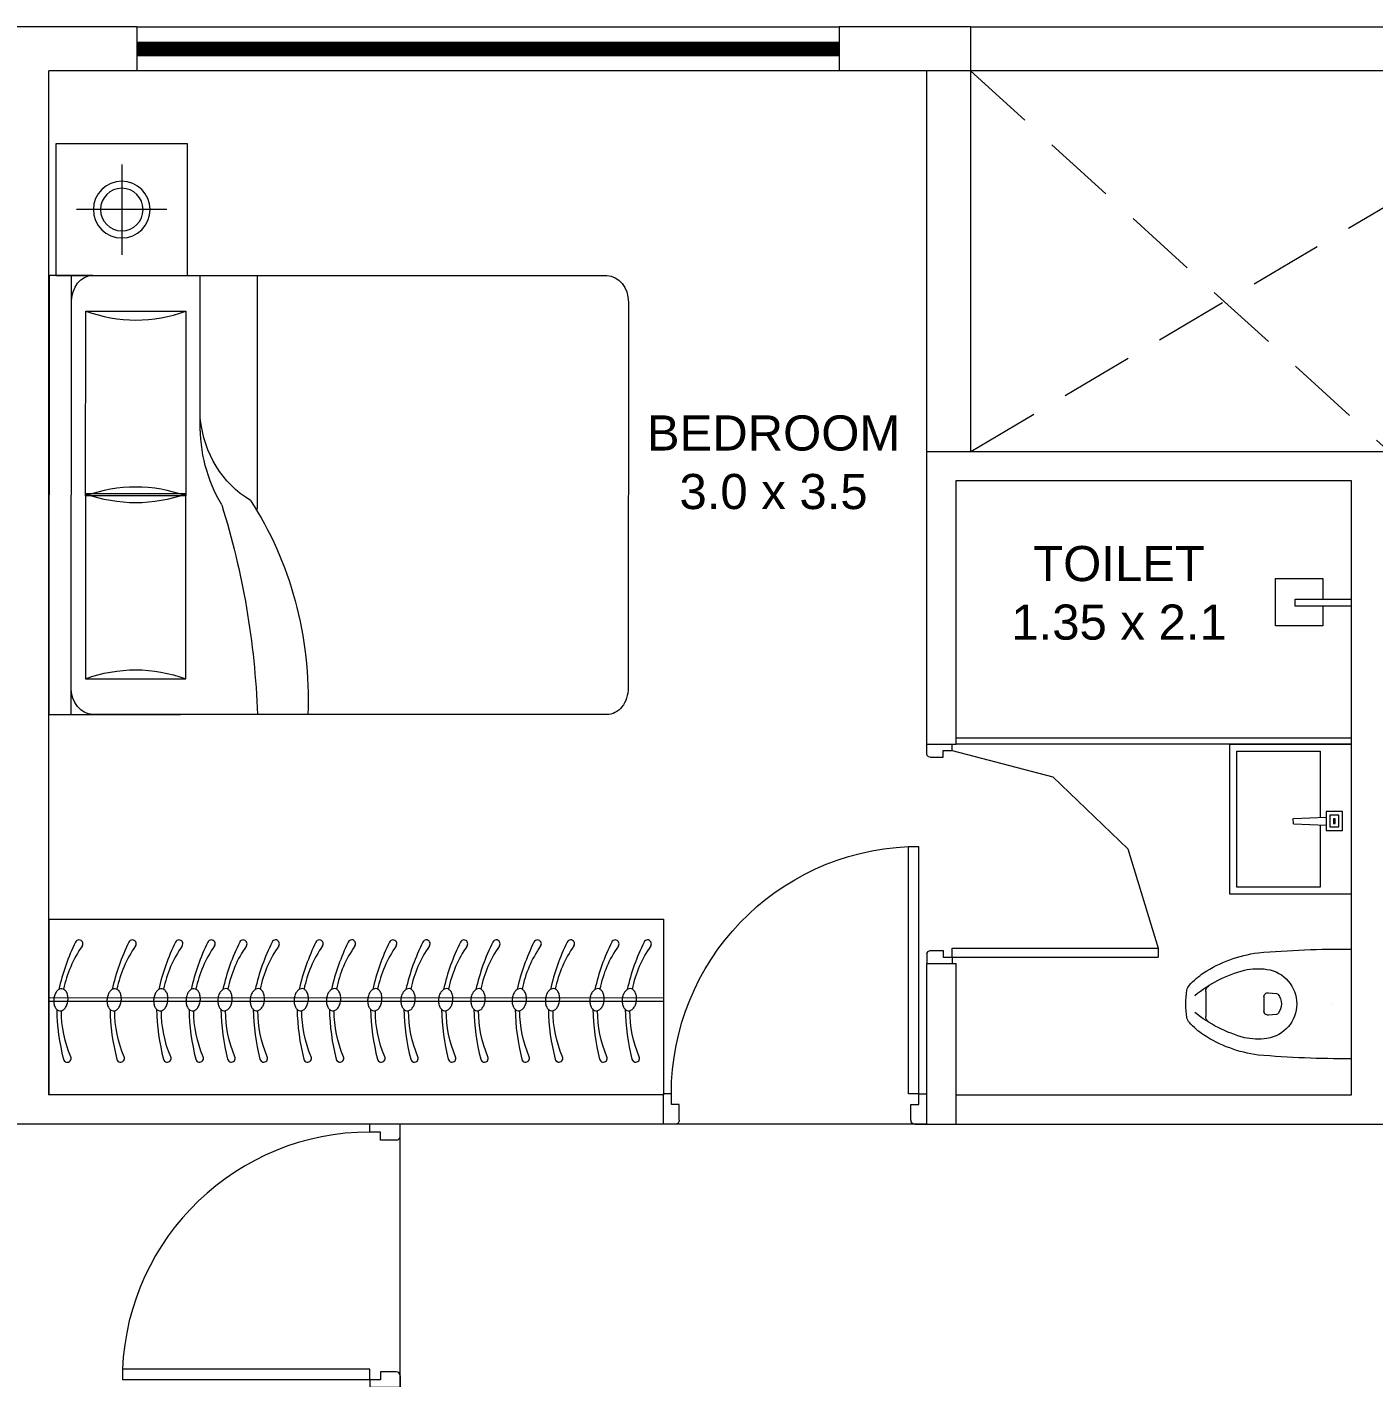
# Model space of a CAD drawing. Header units: inches. Extents: x 27644242 to 29005101, y -955243 to 216979.
# Drawn here: x 28709967 to 28714567, y 45420 to 50033 of the extents above; entities that cross this region are included whole.
import ezdxf

# ---------------------------------------------------------------- set-up
doc = ezdxf.new("R2010")
doc.units = ezdxf.units.IN
doc.header["$MEASUREMENT"] = 0
doc.set_wipeout_variables(frame=1)
doc.linetypes.add('DASHED2', pattern=[0.375, 0.25, -0.125])
doc.linetypes.add('HIDDEN', pattern=[0.375, 0.25, -0.125])
for name, color, linetype, lineweight in [('AHC-A-DUCT', 14, 'HIDDEN', 5), ('DOOR', 4, 'Continuous', 0), ('DOORS', 1, 'Continuous', 9), ('FURN', 250, 'Continuous', 0), ('WALL', 7, 'Continuous', 20), ('WINDOW', 162, 'Continuous', 13)]:
    doc.layers.add(name, color=color, linetype=linetype, lineweight=lineweight)
doc.layers.add('text', color=7, linetype='Continuous')
doc.styles.add('AMITS', font='arial.ttf')

# ---------------------------------------------------------------- blocks, each defined once
blk = doc.blocks.new('A$C3C731254-flat-1')
at = {"layer": 'FURN'}
for p, q in [((-77430.4, -2820), (-77430.7, -2801.7)), ((-77430.4, -2801.7), (-77317.9, -2797)), ((-77430.4, -2820), (-77317.9, -2824.7))]:
    blk.add_line(p, q, dxfattribs=at)
for points in [[(-77233.3, -3060.6), (-77647.7, -3060.6), (-77647.7, -2547.5), (-77233.3, -2547.5)], [(-77262.7, -2843), (-77262.7, -2778.3), (-77317.9, -2778.3), (-77317.9, -2843)], [(-77275, -2830.8), (-77275, -2790.5), (-77305.7, -2790.5), (-77305.7, -2830.8)], [(-77287.2, -2818.6), (-77287.2, -2802.7), (-77293.4, -2802.7), (-77293.4, -2818.6)]]:
    blk.add_lwpolyline(points, close=True, dxfattribs=at)
blk.add_lwpolyline([(-77338.5, -2823.8), (-77338.5, -3036.2), (-77623.2, -3036.2), (-77623.2, -2571.9), (-77338.5, -2571.9), (-77338.5, -2797.8)], dxfattribs=at)
blk = doc.blocks.new('A$C700F438C')
at = {"layer": 'FURN', "color": 8, "extrusion": (-6.65399e-08, 5.27913e-08, 1)}
for p, q in [((0.0734, 1.5, 0), (1.8303, 1.5001, 0)), ((1.98, 1.5001, 0), (1.53, 1.5001, 0)), ((1.98, 1.5001, 0), (1.53, 1.5001, 0)), ((1.98, 1.5001, 0), (1.53, 1.5001, 0)), ((1.9038, 1.5001, 0), (1.9039, 0.0001, 0)), ((0.0001, 0.0914, 0), (0, 1.4086, 0)), ((1.8548, 1.3782, 0), (1.5121, 1.3782, 0)), ((1.5121, 1.3782, 0), (1.5121, 0.7466, 0)), ((1.8548, 0.7466, 0), (1.8548, 1.3782, 0)), ((1.2673, 0.799, 0), (1.2673, 0.0001, 0)), ((1.5121, 0.122, 0), (1.5121, 0.7536, 0)), ((1.5121, 0.7536, 0), (1.8548, 0.7536, 0)), ((1.5121, 0.7466, 0), (1.8548, 0.7466, 0)), ((1.8548, 0.7536, 0), (1.8549, 0.122, 0)), ((1.4632, 0.503, 0), (1.4632, 0.0001, 0)), ((1.8549, 0.122, 0), (1.5121, 0.122, 0)), ((1.8304, 0.0001, 0), (0.0735, 0, 0)), ((1.9039, 0.0001, 0), (1.9801, 0.0001, 0))]:
    blk.add_line(p, q, dxfattribs=at)
at = {"layer": 'FURN', "linetype": 'Continuous', "lineweight": 0, "extrusion": (-6.65399e-08, 5.27913e-08, 1)}
blk.add_line((1.8304, 0.0001, 0), (1.9174, 0.0001, 0), dxfattribs=at)
at = {"layer": 'FURN', "color": 8, "extrusion": (6.65399e-08, -5.27913e-08, -1)}
for centre, major_axis, ratio, start_param, end_param in [((0.0735, 1.4086, 0), (0, -0.0914, 0), 0.803207, 1.570796, 3.141593), ((1.9589, 1.4544, 0), (0, -1.0771, 0), 0.803207, 0.880587, 1.613256), ((3.067, 1.6025, 0), (0.0001, -2.243, 0), 0.803207, 1.197175, 1.525138), ((1.8304, 1.4087, 0), (0, -0.0914, 0), 0.803207, 3.141593, 4.712389), ((1.6834, 2.1097, 0), (0, -0.762, 0), 0.803207, -0.283794, 0.283794), ((1.6835, 0.0151, 0), (0, -0.762, 0), 0.803207, 2.857799, 3.425387), ((0.6693, 0.0845, 0), (-0.7051, -0.6147, 0), 0.604617, 2.952061, 3.536756), ((-0.0315, 0.1903, 0), (-1.467, -0.4936, 0), 0.581007, 3.019706, 3.343381), ((0.0735, 0.0914, 0), (0, -0.0914, 0), 0.803207, 0, 1.570796), ((1.8304, 0.0915, 0), (0, -0.0914, 0), 0.803207, -1.570796, 0)]:
    blk.add_ellipse(centre, major_axis=major_axis, ratio=ratio, start_param=start_param, end_param=end_param, dxfattribs=at)
at = {"layer": 'FURN', "color": 8, "extrusion": (-6.65399e-08, 5.27913e-08, 1)}
for centre, start_param, end_param in [((1.6835, 1.4851, 0), -0.283794, 0.283794), ((1.6835, -0.6096, 0), 2.857799, 3.425387)]:
    blk.add_ellipse(centre, major_axis=(0, -0.762, 0), ratio=0.803207, start_param=start_param, end_param=end_param, dxfattribs=at)
blk = doc.blocks.new('BEDROOM')
at = {"layer": 'FURN', "linetype": 'Continuous', "extrusion": (-5.00305e-08, -8.66553e-08, 1)}
for p, q in [((1066.1, 501.3, 0), (1066.1, 192.6, 0)), ((911.7, 347, 0), (1220.4, 347, 0))]:
    blk.add_line(p, q, dxfattribs=at)
at = {"layer": 'FURN', "ltscale": 500}
blk.add_line((1314.6, 122.1, 0), (1315.2, -1377.9, 0), dxfattribs=at)
at = {"layer": 'FURN', "ltscale": 0.05, "extrusion": (-5.00305e-08, -8.66553e-08, 1), "elevation": 0}
blk.add_lwpolyline([(1291.1, 122), (841.1, 122), (841.1, 572), (1291.1, 572)], close=True, dxfattribs=at)
at = {"layer": 'FURN', "linetype": 'Continuous', "extrusion": (-5.00305e-08, -8.66553e-08, 1)}
for radius in [97, 72.8]:
    blk.add_circle((1066.1, 347, 0), radius, dxfattribs=at)
at = {"layer": 'FURN', "extrusion": (-3.01072e-07, 1.30707e-07, 1), "xscale": -1000.000000000015, "yscale": 1000.000000000015, "zscale": 1000.000000000007, "rotation": 180.0236273616612}
blk.add_blockref('A$C700F438C', (-665.5, 121.4, 0), dxfattribs=at)
blk = doc.blocks.new('A$C3D5F2F58')
at = {"color": 0, "linetype": 'ByBlock'}
blk.add_wipeout([(187.5, 0), (-187.5, 0), (-185.4, -124.8), (-182.6, -194.2), (-178.7, -263.3), (-175.9, -302), (-169.5, -348.6), (-150.7, -414.8), (-143.6, -432.7), (-131.4, -459.4), (-111.6, -495.4), (-106, -504.2), (-86.3, -529.7), (-71.8, -545.1), (-63.8, -552.7), (-55.8, -558), (-40.6, -562), (-22.7, -564.1), (3.1, -565), (29.6, -563.4), (46.7, -561), (55.8, -558), (74.2, -542.7), (100.9, -511.4), (135.4, -451.2), (158.3, -392.2), (171.2, -340), (178.9, -260.4), (185.1, -136.1), (187.4, -46)], dxfattribs=at)
for p, q in [((-187.5, 0), (187.5, 0)), ((0, -62.5), (0, -62.5)), ((-38.3, -282.4), (-35.8, -255.2)), ((35.8, -255.2), (38.3, -282.4)), ((-24.2, -298), (24.2, -298)), ((-42.5, -496.8), (42.5, -496.8))]:
    blk.add_line(p, q, dxfattribs=at)
at = {"color": 0, "linetype": 'ByBlock', "extrusion": (0, 0, -1)}
for centre, major_axis, ratio, start_param, end_param in [((3903, 5.3), (4087.6, 164.4), 0.940247, 3.100232, 3.182953), ((-3903, 5.4), (-4087.6, 164.4), 0.940247, 3.100232, 3.182953), ((0, -305.1), (84.4, 84.4), 1, 4.07333, 6.922251), ((-27.3, -256), (6.03, 6.03), 1, 4.01894, 4.852375), ((0, -292.3), (-38.2, 38.2), 1, 0.139988, 1.430816), ((27.3, -256), (6.03, 6.03), 1, -0.139979, 0.693472), ((275.8, -257.5), (321.4, 321.4), 1, 3.353441, 3.79389), ((86.9, -319.1), (146.6, 146.6), 1, 3.705861, 4.079165), ((-24.2, -283.7), (10, 10), 1, 2.356198, 4.018929), ((24.2, -283.7), (-10, 10), 1, 2.264265, 3.926995), ((-275.8, -257.5), (-321.4, 321.4), 1, 2.489302, 2.929752), ((-86.9, -319.1), (-146.6, 146.6), 1, 2.204028, 2.577331), ((326.3, -245.8), (-323.4, 323.4), 1, 4.816657, 5.23508), ((-326.3, -245.8), (-323.4, 323.4), 1, 2.618909, 3.037332), ((119.3, -350.5), (192.8, 192.8), 1, 3.092098, 3.328462), ((-42.5, -474.1), (16.1, 16.1), 1, 2.356198, 3.387836), ((42.5, -474.1), (16.1, 16.1), 1, 1.324559, 2.356198), ((-119.3, -350.5), (192.8, 192.8), 1, 1.383935, 1.620298), ((-40.9, -527.4), (24.1, 24.1), 1, 2.528301, 3.092099), ((40.9, -527.4), (24.1, 24.1), 1, 1.620298, 2.184095), ((0, -292.3), (-192.8, 192.8), 1, 3.75489, 4.099099)]:
    blk.add_ellipse(centre, major_axis=major_axis, ratio=ratio, start_param=start_param, end_param=end_param, dxfattribs=at)
blk = doc.blocks.new('A$C3E645E75')
at = {"extrusion": (0, 0, -1), "zscale": -0.9999999999999998, "rotation": 179.9999999999989}
blk.add_blockref('A$C3D5F2F58', (0, 0), dxfattribs=at)
blk = doc.blocks.new('A$C6E20521E-flat-1-flatten-1')
at = {"layer": 'DOORS', "color": 251}
for p, q in [((-63, 103.5), (-63, 948.9)), ((-63, 948.9), (-27, 948.9)), ((-27, 103.5), (-27, 948.9)), ((-900, 0), (-900, 103.5)), ((-873, 103.5), (-900, 103.5)), ((-873, 67.5), (-873, 103.5)), ((-27, 103.5), (-63, 103.5)), ((-27, 103.5), (0, 103.5)), ((-27, 67.5), (-27, 103.5)), ((0, 0), (0, 103.5)), ((-846, 67.5), (-873, 67.5)), ((-846, 13.5), (-846, 67.5)), ((-54, 13.5), (-54, 67.5)), ((-54, 67.5), (-27, 67.5)), ((0, 0), (-900, 0)), ((-859.5, 0), (-900, 0)), ((-40.5, 0), (0, 0))]:
    blk.add_line(p, q, dxfattribs=at)
at = {"layer": 'DOORS', "color": 251, "extrusion": (0, 0, -1)}
for centre, major_axis, start_param, end_param in [((-27, 103.5), (-729.3, -428.8), 0.531535, 2.059765), ((-859.5, 13.5), (-11.7, -6.7), 3.665191, 5.235988), ((-40.5, 13.5), (-11.7, -6.7), 5.235988, 6.806784)]:
    blk.add_ellipse(centre, major_axis=major_axis, ratio=1, start_param=start_param, end_param=end_param, dxfattribs=at)
blk = doc.blocks.new('A$C3A956F37-flat-1')
at = {"layer": 'FURN'}
blk.add_line((-168.3, 90.2), (0, 90.2), dxfattribs=at)
for points in [[(-97.1, 66.7), (-97.1, 0), (-258.5, 0), (-258.5, 161.4), (-97.1, 161.4), (-97.1, 90.2)], [(0, 67.1), (-191.4, 67.1), (-191.4, 90.2), (-168.3, 90.2)]]:
    blk.add_lwpolyline(points, dxfattribs=at)
blk = doc.blocks.new('A$C65A37FE3-flatten-3')
at = {"layer": 'DOOR', "color": 252, "true_color": 0x939598}
for p, q in [((0, -33.8), (0, 0)), ((0, 0), (86.3, 0)), ((11.3, -45), (56.3, -45)), ((56.3, -45), (56.3, -22.5)), ((56.3, -22.5), (86.3, -22.5)), ((86.3, -22.5), (86.3, 0)), ((86.3, -22.5), (86.3, -52.5)), ((86.3, -22.5), (791, -22.5)), ((791, -52.5), (791, -22.5)), ((86.3, -52.5), (791, -52.5)), ((0, -716.5), (0, -750.2)), ((11.3, -705.2), (56.3, -705.2)), ((56.3, -705.2), (56.3, -727.7)), ((56.3, -727.7), (86.3, -727.7)), ((86.3, -727.7), (86.3, -750.2)), ((0, -750.2), (86.3, -750.2))]:
    blk.add_line(p, q, dxfattribs=at)
for points in [[(0, -33.8), (3.3, -41.7), (11.3, -45)], [(86.3, -727.7), (430.2, -638.2), (686.8, -392.3), (790.8, -52.5)], [(11.3, -705.2), (5.6, -706.7), (1.5, -710.8), (0, -716.5)]]:
    blk.add_lwpolyline(points, dxfattribs=at)
blk = doc.blocks.new('4bhk new')
at = {"layer": 'FURN', "ltscale": 500}
for p, q in [((-149.8, 2618.9, 0), (-1499.9, 2618.9, 0)), ((-149.8, 2598.9, 0), (-1499.9, 2598.9, 0))]:
    blk.add_line(p, q, dxfattribs=at)
at = {"layer": 'FURN'}
for p, q in [((-4600.1, 2000.1, 0), (-4599.9, 1399.2, 0)), ((-2500.1, 2000, 0), (-4600.1, 2000, 0)), ((-2500.1, 2000.9, 0), (-2499.9, 1400, 0)), ((-2500, 1731.6, 0), (-4600, 1731.1, 0)), ((-2500, 1719.6, 0), (-4600, 1719.1, 0)), ((-2499.9, 1400, 0), (-4599.9, 1400, 0))]:
    blk.add_line(p, q, dxfattribs=at)
at = {"layer": 'FURN', "extrusion": (9.36485e-09, 6.40542e-09, 1)}
for points in [[(-4563.2, 1687.3, 0.144333), (-4554.3, 1688.9, 0.107177), (-4544.9, 1696.6, 0.077818), (-4538.5, 1707.7, 0.065016), (-4535, 1722.6, 0.065016), (-4535.4, 1737.9, 0.077818), (-4539.4, 1750.1, 0.107177), (-4547, 1759.5, 0.144333), (-4555.4, 1762.9, 0.144333), (-4564.3, 1761.3, 0.107177), (-4573.7, 1753.6, 0.077818), (-4580, 1742.5, 0.065016), (-4583.5, 1727.6, 0.065016), (-4583.1, 1712.3, 0.077818), (-4579.2, 1700.1, 0.107177), (-4571.6, 1690.7, 0.144333)], [(-4380.9, 1687.3, 0.144333), (-4372, 1689, 0.107177), (-4362.6, 1696.7, 0.077818), (-4356.3, 1707.8, 0.065016), (-4352.8, 1722.7, 0.065016), (-4353.2, 1738, 0.077818), (-4357.1, 1750.1, 0.107177), (-4364.7, 1759.5, 0.144333), (-4373.1, 1763, 0.144333), (-4382.1, 1761.3, 0.107177), (-4391.4, 1753.7, 0.077818), (-4397.8, 1742.6, 0.065016), (-4401.3, 1727.7, 0.065016), (-4400.9, 1712.4, 0.077818), (-4396.9, 1700.2, 0.107177), (-4389.3, 1690.8, 0.144333)], [(-4221.6, 1687.4, 0.144333), (-4212.6, 1689.1, 0.107177), (-4203.3, 1696.7, 0.077818), (-4196.9, 1707.8, 0.065016), (-4193.4, 1722.7, 0.065016), (-4193.8, 1738, 0.077818), (-4197.8, 1750.2, 0.107177), (-4205.4, 1759.6, 0.144333), (-4213.8, 1763.1, 0.144333), (-4222.7, 1761.4, 0.107177), (-4232.1, 1753.8, 0.077818), (-4238.4, 1742.6, 0.065016), (-4241.9, 1727.7, 0.065016), (-4241.5, 1712.4, 0.077818), (-4237.6, 1700.3, 0.107177), (-4230, 1690.9, 0.144333)], [(-4111, 1687.5, 0.144333), (-4102.1, 1689.1, 0.107177), (-4092.7, 1696.8, 0.077818), (-4086.3, 1707.9, 0.065016), (-4082.8, 1722.8, 0.065016), (-4083.2, 1738.1, 0.077818), (-4087.2, 1750.3, 0.107177), (-4094.8, 1759.7, 0.144333), (-4103.2, 1763.1, 0.144333), (-4112.1, 1761.5, 0.107177), (-4121.5, 1753.8, 0.077818), (-4127.8, 1742.7, 0.065016), (-4131.3, 1727.8, 0.065016), (-4130.9, 1712.5, 0.077818), (-4127, 1700.3, 0.107177), (-4119.4, 1690.9, 0.144333)], [(-4002.2, 1687.5, 0.144333), (-3993.3, 1689.2, 0.107177), (-3983.9, 1696.8, 0.077818), (-3977.6, 1707.9, 0.065016), (-3974, 1722.8, 0.065016), (-3974.5, 1738.1, 0.077818), (-3978.4, 1750.3, 0.107177), (-3986, 1759.7, 0.144333), (-3994.4, 1763.2, 0.144333), (-4003.3, 1761.5, 0.107177), (-4012.7, 1753.8, 0.077818), (-4019, 1742.7, 0.065016), (-4022.6, 1727.8, 0.065016), (-4022.1, 1712.5, 0.077818), (-4018.2, 1700.4, 0.107177), (-4010.6, 1691, 0.144333)], [(-3891.6, 1687.6, 0.144333), (-3882.7, 1689.2, 0.107177), (-3873.3, 1696.9, 0.077818), (-3867, 1708, 0.065016), (-3863.5, 1722.9, 0.065016), (-3863.9, 1738.2, 0.077818), (-3867.8, 1750.4, 0.107177), (-3875.4, 1759.8, 0.144333), (-3883.8, 1763.2, 0.144333), (-3892.7, 1761.5, 0.107177), (-3902.1, 1753.9, 0.077818), (-3908.5, 1742.8, 0.065016), (-3912, 1727.9, 0.065016), (-3911.6, 1712.6, 0.077818), (-3907.6, 1700.4, 0.107177), (-3900, 1691, 0.144333)], [(-3741.7, 1687.5, 0.144333), (-3732.8, 1689.2, 0.107177), (-3723.4, 1696.8, 0.077818), (-3717.1, 1707.9, 0.065016), (-3713.5, 1722.8, 0.065016), (-3714, 1738.1, 0.077818), (-3717.9, 1750.3, 0.107177), (-3725.5, 1759.7, 0.144333), (-3733.9, 1763.2, 0.144333), (-3742.8, 1761.5, 0.107177), (-3752.2, 1753.8, 0.077818), (-3758.5, 1742.7, 0.065016), (-3762.1, 1727.8, 0.065016), (-3761.6, 1712.5, 0.077818), (-3757.7, 1700.4, 0.107177), (-3750.1, 1691, 0.144333)], [(-3631.1, 1687.6, 0.144333), (-3622.2, 1689.2, 0.107177), (-3612.8, 1696.9, 0.077818), (-3606.5, 1708, 0.065016), (-3603, 1722.9, 0.065016), (-3603.4, 1738.2, 0.077818), (-3607.3, 1750.4, 0.107177), (-3614.9, 1759.8, 0.144333), (-3623.3, 1763.2, 0.144333), (-3632.2, 1761.5, 0.107177), (-3641.6, 1753.9, 0.077818), (-3648, 1742.8, 0.065016), (-3651.5, 1727.9, 0.065016), (-3651.1, 1712.6, 0.077818), (-3647.1, 1700.4, 0.107177), (-3639.5, 1691, 0.144333)], [(-3490.2, 1687.5, 0.144333), (-3481.3, 1689.2, 0.107177), (-3471.9, 1696.8, 0.077818), (-3465.6, 1707.9, 0.065016), (-3462, 1722.8, 0.065016), (-3462.5, 1738.1, 0.077818), (-3466.4, 1750.3, 0.107177), (-3474, 1759.7, 0.144333), (-3482.4, 1763.2, 0.144333), (-3491.3, 1761.5, 0.107177), (-3500.7, 1753.8, 0.077818), (-3507, 1742.7, 0.065016), (-3510.6, 1727.8, 0.065016), (-3510.1, 1712.5, 0.077818), (-3506.2, 1700.4, 0.107177), (-3498.6, 1691, 0.144333)], [(-3376.6, 1687.6, 0.144333), (-3367.7, 1689.2, 0.107177), (-3358.3, 1696.9, 0.077818), (-3352, 1708, 0.065016), (-3348.5, 1722.9, 0.065016), (-3348.9, 1738.2, 0.077818), (-3352.8, 1750.4, 0.107177), (-3360.4, 1759.8, 0.144333), (-3368.8, 1763.2, 0.144333), (-3377.7, 1761.5, 0.107177), (-3387.1, 1753.9, 0.077818), (-3393.5, 1742.8, 0.065016), (-3397, 1727.9, 0.065016), (-3396.6, 1712.6, 0.077818), (-3392.6, 1700.4, 0.107177), (-3385, 1691, 0.144333)], [(-3248, 1687.5, 0.144333), (-3239.1, 1689.2, 0.107177), (-3229.7, 1696.8, 0.077818), (-3223.3, 1707.9, 0.065016), (-3219.8, 1722.8, 0.065016), (-3220.2, 1738.1, 0.077818), (-3224.2, 1750.3, 0.107177), (-3231.8, 1759.7, 0.144333), (-3240.2, 1763.2, 0.144333), (-3249.1, 1761.5, 0.107177), (-3258.5, 1753.8, 0.077818), (-3264.8, 1742.7, 0.065016), (-3268.3, 1727.8, 0.065016), (-3267.9, 1712.5, 0.077818), (-3264, 1700.4, 0.107177), (-3256.4, 1691, 0.144333)], [(-3137.4, 1687.6, 0.144333), (-3128.5, 1689.2, 0.107177), (-3119.1, 1696.9, 0.077818), (-3112.8, 1708, 0.065016), (-3109.2, 1722.9, 0.065016), (-3109.6, 1738.2, 0.077818), (-3113.6, 1750.4, 0.107177), (-3121.2, 1759.8, 0.144333), (-3129.6, 1763.2, 0.144333), (-3138.5, 1761.5, 0.107177), (-3147.9, 1753.9, 0.077818), (-3154.2, 1742.8, 0.065016), (-3157.8, 1727.9, 0.065016), (-3157.3, 1712.6, 0.077818), (-3153.4, 1700.4, 0.107177), (-3145.8, 1691, 0.144333)], [(-2996.5, 1687.5, 0.144333), (-2987.6, 1689.2, 0.107177), (-2978.2, 1696.8, 0.077818), (-2971.8, 1707.9, 0.065016), (-2968.3, 1722.8, 0.065016), (-2968.7, 1738.1, 0.077818), (-2972.7, 1750.3, 0.107177), (-2980.3, 1759.7, 0.144333), (-2988.7, 1763.2, 0.144333), (-2997.6, 1761.5, 0.107177), (-3007, 1753.8, 0.077818), (-3013.3, 1742.7, 0.065016), (-3016.8, 1727.8, 0.065016), (-3016.4, 1712.5, 0.077818), (-3012.5, 1700.4, 0.107177), (-3004.9, 1691, 0.144333)], [(-2882.9, 1687.6, 0.144333), (-2874, 1689.2, 0.107177), (-2864.6, 1696.9, 0.077818), (-2858.3, 1708, 0.065016), (-2854.7, 1722.9, 0.065016), (-2855.1, 1738.2, 0.077818), (-2859.1, 1750.4, 0.107177), (-2866.7, 1759.8, 0.144333), (-2875.1, 1763.2, 0.144333), (-2884, 1761.5, 0.107177), (-2893.4, 1753.9, 0.077818), (-2899.7, 1742.8, 0.065016), (-2903.3, 1727.9, 0.065016), (-2902.8, 1712.6, 0.077818), (-2898.9, 1700.4, 0.107177), (-2891.3, 1691, 0.144333)], [(-2730.9, 1687.5, 0.144333), (-2722, 1689.2, 0.107177), (-2712.6, 1696.8, 0.077818), (-2706.2, 1707.9, 0.065016), (-2702.7, 1722.8, 0.065016), (-2703.1, 1738.1, 0.077818), (-2707.1, 1750.3, 0.107177), (-2714.7, 1759.7, 0.144333), (-2723.1, 1763.2, 0.144333), (-2732, 1761.5, 0.107177), (-2741.4, 1753.8, 0.077818), (-2747.7, 1742.7, 0.065016), (-2751.2, 1727.8, 0.065016), (-2750.8, 1712.5, 0.077818), (-2746.9, 1700.4, 0.107177), (-2739.3, 1691, 0.144333)], [(-2620.3, 1687.6, 0.144333), (-2611.4, 1689.2, 0.107177), (-2602, 1696.9, 0.077818), (-2595.7, 1708, 0.065016), (-2592.1, 1722.9, 0.065016), (-2592.5, 1738.2, 0.077818), (-2596.5, 1750.4, 0.107177), (-2604.1, 1759.8, 0.144333), (-2612.5, 1763.2, 0.144333), (-2621.4, 1761.5, 0.107177), (-2630.8, 1753.9, 0.077818), (-2637.1, 1742.8, 0.065016), (-2640.7, 1727.9, 0.065016), (-2640.2, 1712.6, 0.077818), (-2636.3, 1700.4, 0.107177), (-2628.7, 1691, 0.144333)]]:
    blk.add_lwpolyline(points, format="xyb", close=True, dxfattribs=at)
for points in [[(-4573.5, 1692.4, 0.057952), (-4550.3, 1521.8, 1.08017), (-4525.3, 1530.3, -0.102886), (-4557.3, 1687.8, -0.821198)], [(-4391.2, 1692.5, 0.057952), (-4368, 1521.9, 1.08017), (-4343.1, 1530.3, -0.102886), (-4375, 1687.8, -0.821198)], [(-4231.9, 1692.5, 0.057952), (-4208.6, 1521.9, 1.08017), (-4183.7, 1530.4, -0.102886), (-4215.7, 1687.9, -0.821198)], [(-4121.3, 1692.6, 0.057952), (-4098.1, 1522, 1.08017), (-4073.1, 1530.5, -0.102886), (-4105.1, 1687.9, -0.821198)], [(-4012.5, 1692.6, 0.057952), (-3989.3, 1522, 1.08017), (-3964.4, 1530.5, -0.102886), (-3996.3, 1688, -0.821198)], [(-3901.9, 1692.7, 0.057952), (-3878.7, 1522.1, 1.08017), (-3853.8, 1530.6, -0.102886), (-3885.7, 1688, -0.821198)], [(-3752, 1692.6, 0.057952), (-3728.8, 1522, 1.08017), (-3703.9, 1530.5, -0.102886), (-3735.8, 1688, -0.821198)], [(-3641.4, 1692.7, 0.057952), (-3618.2, 1522.1, 1.08017), (-3593.3, 1530.6, -0.102886), (-3625.2, 1688, -0.821198)], [(-3500.5, 1692.6, 0.057952), (-3477.3, 1522, 1.08017), (-3452.4, 1530.5, -0.102886), (-3484.3, 1688, -0.821198)], [(-3386.9, 1692.7, 0.057952), (-3363.7, 1522.1, 1.08017), (-3338.8, 1530.6, -0.102886), (-3370.7, 1688, -0.821198)], [(-3258.3, 1692.6, 0.057952), (-3235.1, 1522, 1.08017), (-3210.1, 1530.5, -0.102886), (-3242.1, 1688, -0.821198)], [(-3147.7, 1692.7, 0.057952), (-3124.5, 1522.1, 1.08017), (-3099.6, 1530.6, -0.102886), (-3131.5, 1688, -0.821198)], [(-3006.8, 1692.6, 0.057952), (-2983.6, 1522, 1.08017), (-2958.6, 1530.5, -0.102886), (-2990.6, 1688, -0.821198)], [(-2893.2, 1692.7, 0.057952), (-2870, 1522.1, 1.08017), (-2845.1, 1530.6, -0.102886), (-2877, 1688, -0.821198)], [(-2741.2, 1692.6, 0.057952), (-2718, 1522, 1.08017), (-2693, 1530.5, -0.102886), (-2725, 1688, -0.821198)], [(-2630.6, 1692.7, 0.057952), (-2607.4, 1522.1, 1.08017), (-2582.4, 1530.6, -0.102886), (-2614.4, 1688, -0.821198)]]:
    blk.add_lwpolyline(points, format="xyb", dxfattribs=at)
for centre, radius, start, end in [((-3840, 1593.8, 0), 745.3, 153.8497, 167.1166), ((-4163, 1682.7, 0), 394.6, 145.0214, 168.5184), ((-4497.1, 1916.5, 0), 13.2, 325.0212, 153.8495), ((-3657.7, 1593.9, 0), 745.3, 153.8497, 167.1166), ((-3980.7, 1682.8, 0), 394.6, 145.0214, 168.5184), ((-4314.9, 1916.5, 0), 13.2, 325.0212, 153.8495), ((-3498.4, 1594, 0), 745.3, 153.8497, 167.1166), ((-3821.4, 1682.8, 0), 394.6, 145.0214, 168.5184), ((-4155.5, 1916.6, 0), 13.2, 325.0212, 153.8495), ((-3387.8, 1594, 0), 745.3, 153.8497, 167.1166), ((-3710.8, 1682.9, 0), 394.6, 145.0214, 168.5184), ((-4044.9, 1916.7, 0), 13.2, 325.0212, 153.8495), ((-3279, 1594.1, 0), 745.3, 153.8497, 167.1166), ((-3602, 1682.9, 0), 394.6, 145.0214, 168.5184), ((-3936.2, 1916.7, 0), 13.2, 325.0212, 153.8495), ((-3168.4, 1594.1, 0), 745.3, 153.8497, 167.1166), ((-3491.4, 1683, 0), 394.6, 145.0214, 168.5184), ((-3825.6, 1916.8, 0), 13.2, 325.0212, 153.8495), ((-3018.5, 1594.1, 0), 745.3, 153.8497, 167.1166), ((-3341.5, 1682.9, 0), 394.6, 145.0214, 168.5184), ((-3675.7, 1916.7, 0), 13.2, 325.0212, 153.8495), ((-2907.9, 1594.1, 0), 745.3, 153.8497, 167.1166), ((-3230.9, 1683, 0), 394.6, 145.0214, 168.5184), ((-3565.1, 1916.8, 0), 13.2, 325.0212, 153.8495), ((-2767, 1594.1, 0), 745.3, 153.8497, 167.1166), ((-3090, 1682.9, 0), 394.6, 145.0214, 168.5184), ((-3424.2, 1916.7, 0), 13.2, 325.0212, 153.8495), ((-2653.4, 1594.1, 0), 745.3, 153.8497, 167.1166), ((-2976.4, 1683, 0), 394.6, 145.0214, 168.5184), ((-3310.6, 1916.8, 0), 13.2, 325.0212, 153.8495), ((-2524.8, 1594.1, 0), 745.3, 153.8497, 167.1166), ((-2847.8, 1682.9, 0), 394.6, 145.0214, 168.5184), ((-3181.9, 1916.7, 0), 13.2, 325.0212, 153.8495), ((-2414.2, 1594.1, 0), 745.3, 153.8497, 167.1166), ((-2737.2, 1683, 0), 394.6, 145.0214, 168.5184), ((-3071.4, 1916.8, 0), 13.2, 325.0212, 153.8495), ((-2273.3, 1594.1, 0), 745.3, 153.8497, 167.1166), ((-2596.3, 1682.9, 0), 394.6, 145.0214, 168.5184), ((-2930.4, 1916.7, 0), 13.2, 325.0212, 153.8495), ((-2159.7, 1594.1, 0), 745.3, 153.8497, 167.1166), ((-2482.7, 1683, 0), 394.6, 145.0214, 168.5184), ((-2816.9, 1916.8, 0), 13.2, 325.0212, 153.8495), ((-2007.7, 1594.1, 0), 745.3, 153.8497, 167.1166), ((-2330.7, 1682.9, 0), 394.6, 145.0214, 168.5184), ((-2664.8, 1916.7, 0), 13.2, 325.0212, 153.8495), ((-1897.1, 1594.1, 0), 745.3, 153.8497, 167.1166), ((-2220.1, 1683, 0), 394.6, 145.0214, 168.5184), ((-2554.3, 1916.8, 0), 13.2, 325.0212, 153.8495)]:
    blk.add_arc(centre, radius, start, end, dxfattribs=at)
at = {"layer": 'WALL', "ltscale": 500}
for p, q in [((-4299.9, 5049, 0), (-9189.3, 5049, 0)), ((-4299.9, 5049, 0), (-4299.9, 4899, 0)), ((-1449.9, 5049, 0), (-1899.9, 5049, 0)), ((-1899.9, 5049, 0), (-1899.9, 4899, 0)), ((-4299.9, 4899, 0), (-4599.9, 4899, 0)), ((-1449.9, 4899, 0), (-1899.9, 4899, 0)), ((-1599.9, 2598.9, 0), (-1599.9, 3599, 0)), ((-1599.9, 3599, 0), (0.1, 3599, 0)), ((-1499.9, 2598.9, 0), (-1499.9, 3499, 0)), ((-1499.9, 3499, 0), (-149.9, 3499, 0)), ((-1599.9, 2598.9, 0), (-1499.9, 2598.9, 0)), ((-1599.9, 1299, 0), (-1599.9, 1849, 0)), ((-2499.9, 1400, 0), (-4599.9, 1400, 0)), ((-2499.9, 1300, 0), (-2499.9, 1400, 0)), ((-149.9, 1399, 0), (-1499.9, 1399, 0)), ((-2499.9, 1300, 0), (-5349.9, 1300, 0)), ((0.1, 1299, 0), (-1599.9, 1299, 0))]:
    blk.add_line(p, q, dxfattribs=at)
at = {"layer": 'WALL', "transparency": 33554687}
for p, q in [((-1449.9, 3599, 0), (-1449.9, 5049, 0)), ((-4599.9, 1400, 0), (-4599.9, 4899, 0)), ((-1599.9, 3599, 0), (-1599.9, 4899, 0)), ((-1499.9, 2648.9, 0), (-1499.9, 3499, 0)), ((-1599.9, 1849, 0), (-1499.9, 1849, 0)), ((-1499.9, 1299, 0), (-1499.9, 1849, 0))]:
    blk.add_line(p, q, dxfattribs=at)
at = {"layer": 'WALL', "ltscale": 500, "elevation": 0}
blk.add_lwpolyline([(-1449.9, 5049), (750.1, 5049), (750.1, 4899), (-1449.9, 4899)], close=True, dxfattribs=at)
at = {"layer": 'WINDOW', "ltscale": 500}
for p, q in [((-4299.9, 5049, 0), (-1899.9, 5049, 0)), ((-1899.9, 4899, 0), (-4299.9, 4899, 0))]:
    blk.add_line(p, q, dxfattribs=at)
at = {"layer": 'WINDOW', "ltscale": 500, "const_width": 50, "elevation": 0}
blk.add_lwpolyline([(-4299.9, 4974), (-1899.9, 4974)], dxfattribs=at)
for name, p in [('A$C3A956F37-flat-1', (-149.8, 3003.4, 0)), ('A$C3C731254-flat-1', (77083.4, 5146.4, 0))]:
    blk.add_blockref(name, p)
at = {"layer": 'DOOR', "ltscale": 500}
blk.add_blockref('A$C6E20521E-flat-1-flatten-1', (-1599.9, 1300, 0), dxfattribs=at)
at = {"layer": 'DOOR', "ltscale": 500, "xscale": -1, "rotation": 89.9999999999998}
blk.add_blockref('A$C6E20521E-flat-1-flatten-1', (-3399.9, 400, 0), dxfattribs=at)
at = {"layer": 'FURN', "ltscale": 500, "xscale": -1}
blk.add_blockref('BEDROOM', (-3285, 4078.1, 0), dxfattribs=at)
at = {"layer": 'FURN', "extrusion": (0, 0, -1), "zscale": -1, "rotation": 269.999780269744}
blk.add_blockref('A$C3E645E75', (149.9, 1711.1, 0), dxfattribs=at)
at = {"layer": 'WALL', "ltscale": 500, "xscale": -1, "rotation": 179.9999999999991}
blk.add_blockref('A$C65A37FE3-flatten-3', (-1599.9, 1848.7, 0), dxfattribs=at)
at = {"layer": 'text', "ltscale": 100, "char_height": 120, "width": 1715.235, "attachment_point": 3, "style": 'AMITS'}
for s, insert in [('\\pxqc;BEDROOM\\P3.0 x 3.5', (-1266, 3721.9, 0)), ('\\pxqc;TOILET\\P1.35 x 2.1', (-85.3, 3275.7, 0))]:
    blk.add_mtext(s, dxfattribs=dict(at, insert=insert))
at = {"layer": 'WALL', "ltscale": 500}
blk.add_line((-149.9, 3499, 0), (-149.9, 1399, 0), dxfattribs=at)

msp = doc.modelspace()

# ---------------------------------------------------------------- linework, layer by layer
at = {"layer": 'AHC-A-DUCT', "linetype": 'DASHED2', "ltscale": 1000}
msp.add_line((28713192.2, 49882.8), (28715392.3, 47882.8), dxfattribs=at)
at = {"layer": 'WALL', "ltscale": 500}
msp.add_lwpolyline([(28713192.3, 50032.8), (28715392.3, 50032.8), (28715392.3, 49882.8), (28713192.3, 49882.8)], close=True, dxfattribs=at)

# ---------------------------------------------------------------- next in the draw order: block references
msp.add_blockref('4bhk new', (28714642.2, 44983.8, 0), dxfattribs=at)

# ---------------------------------------------------------------- next in the draw order: linework, layer by layer
at = {"layer": 'AHC-A-DUCT', "linetype": 'DASHED2', "ltscale": 1000}
msp.add_line((28713192.3, 48582.8), (28715392.3, 49882.8), dxfattribs=at)

doc.saveas('drawing.dxf')
